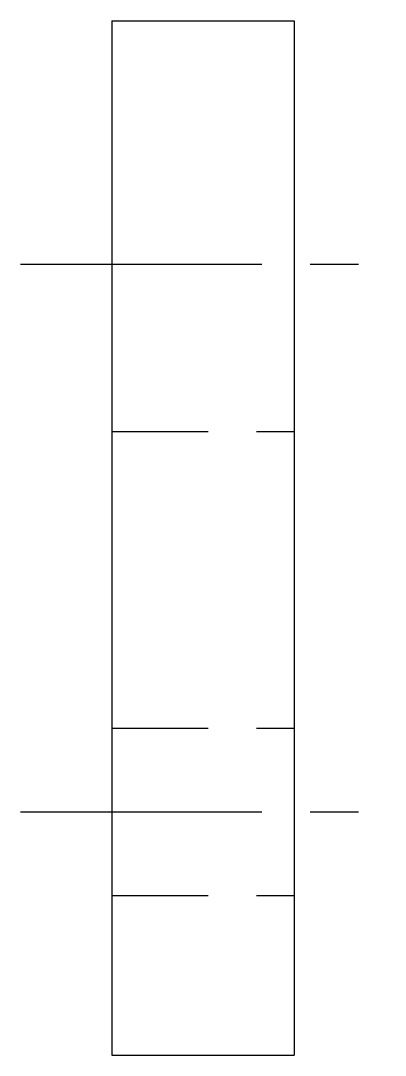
# Model space of a CAD drawing. Extents: x 21 to 369, y 20 to 204.
# Drawn here: x 357.15 to 369.15, y 166.19 to 200.19 of the extents above.
import ezdxf

# ---------------------------------------------------------------- set-up
doc = ezdxf.new("R2010")
doc.units = 0
doc.header["$LTSCALE"] = 0.25
doc.linetypes.add('CENTER', pattern=[50.8, 31.75, -6.35, 6.35, -6.35])
doc.linetypes.add('DASHED', pattern=[19.05, 12.7, -6.35])
doc.layers.get('0').update_dxf_attribs({"linetype": 'CONTINUOUS'})
doc.layers.add('CENTER', color=1, linetype='CENTER')

msp = doc.modelspace()

# ---------------------------------------------------------------- linework, layer by layer
for p, q in [((360.148743, 200.185382), (366.148743, 200.185382)), ((360.148743, 200.185382), (360.148743, 166.185382)), ((366.148743, 200.185382), (366.148743, 166.185382)), ((360.148743, 166.185382), (366.148743, 166.185382))]:
    msp.add_line(p, q)
at = {"color": 3, "linetype": 'DASHED'}
for p, q in [((360.148743, 186.685382), (366.148743, 186.685382)), ((360.148743, 176.935382), (366.148743, 176.935382)), ((360.148743, 171.435382), (366.148743, 171.435382))]:
    msp.add_line(p, q, dxfattribs=at)
at = {"layer": 'CENTER', "color": 1, "linetype": 'CENTER'}
for p, q in [((357.148743, 192.185382), (369.148742, 192.185382)), ((357.148743, 174.185382), (369.148742, 174.185382))]:
    msp.add_line(p, q, dxfattribs=at)

doc.saveas('drawing.dxf')
